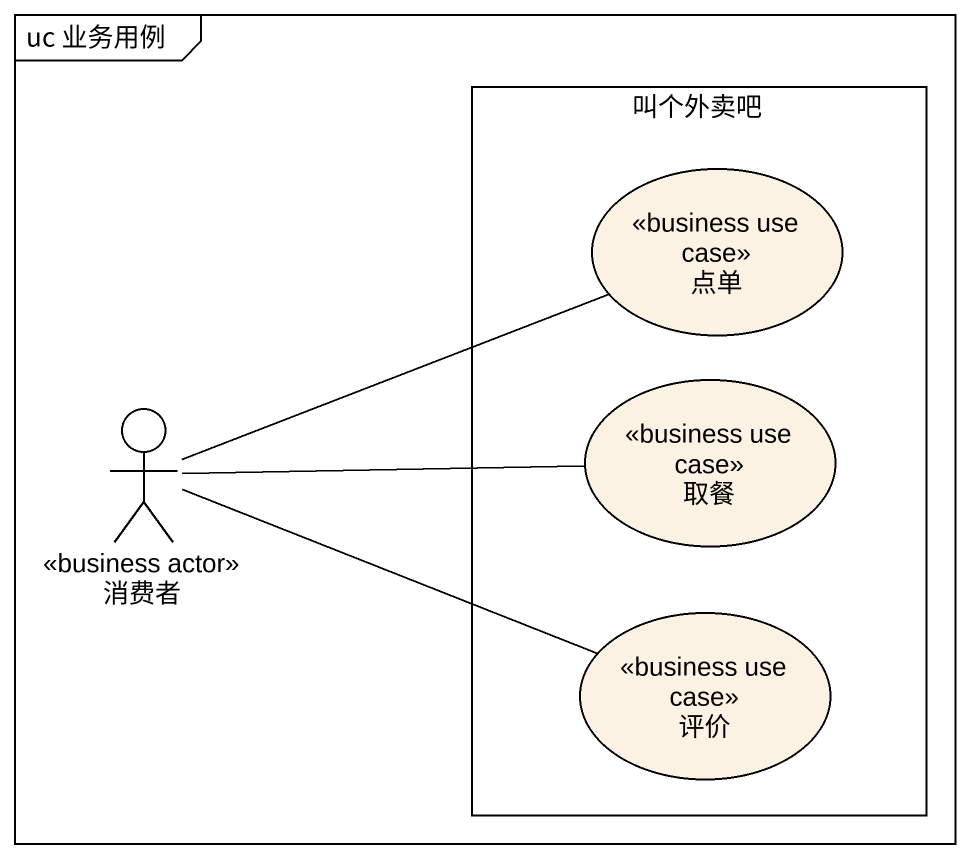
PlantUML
@startuml
mainframe uc 业务用例
rectangle 叫个外卖吧 {
  usecase 点单 <<business use case>>
  usecase 取餐 <<business use case>>
  usecase 评价 <<business use case>>
}
actor 消费者 <<business actor>>
消费者 -right- 点单
消费者 -right- 取餐
消费者 -right- 评价
@enduml
